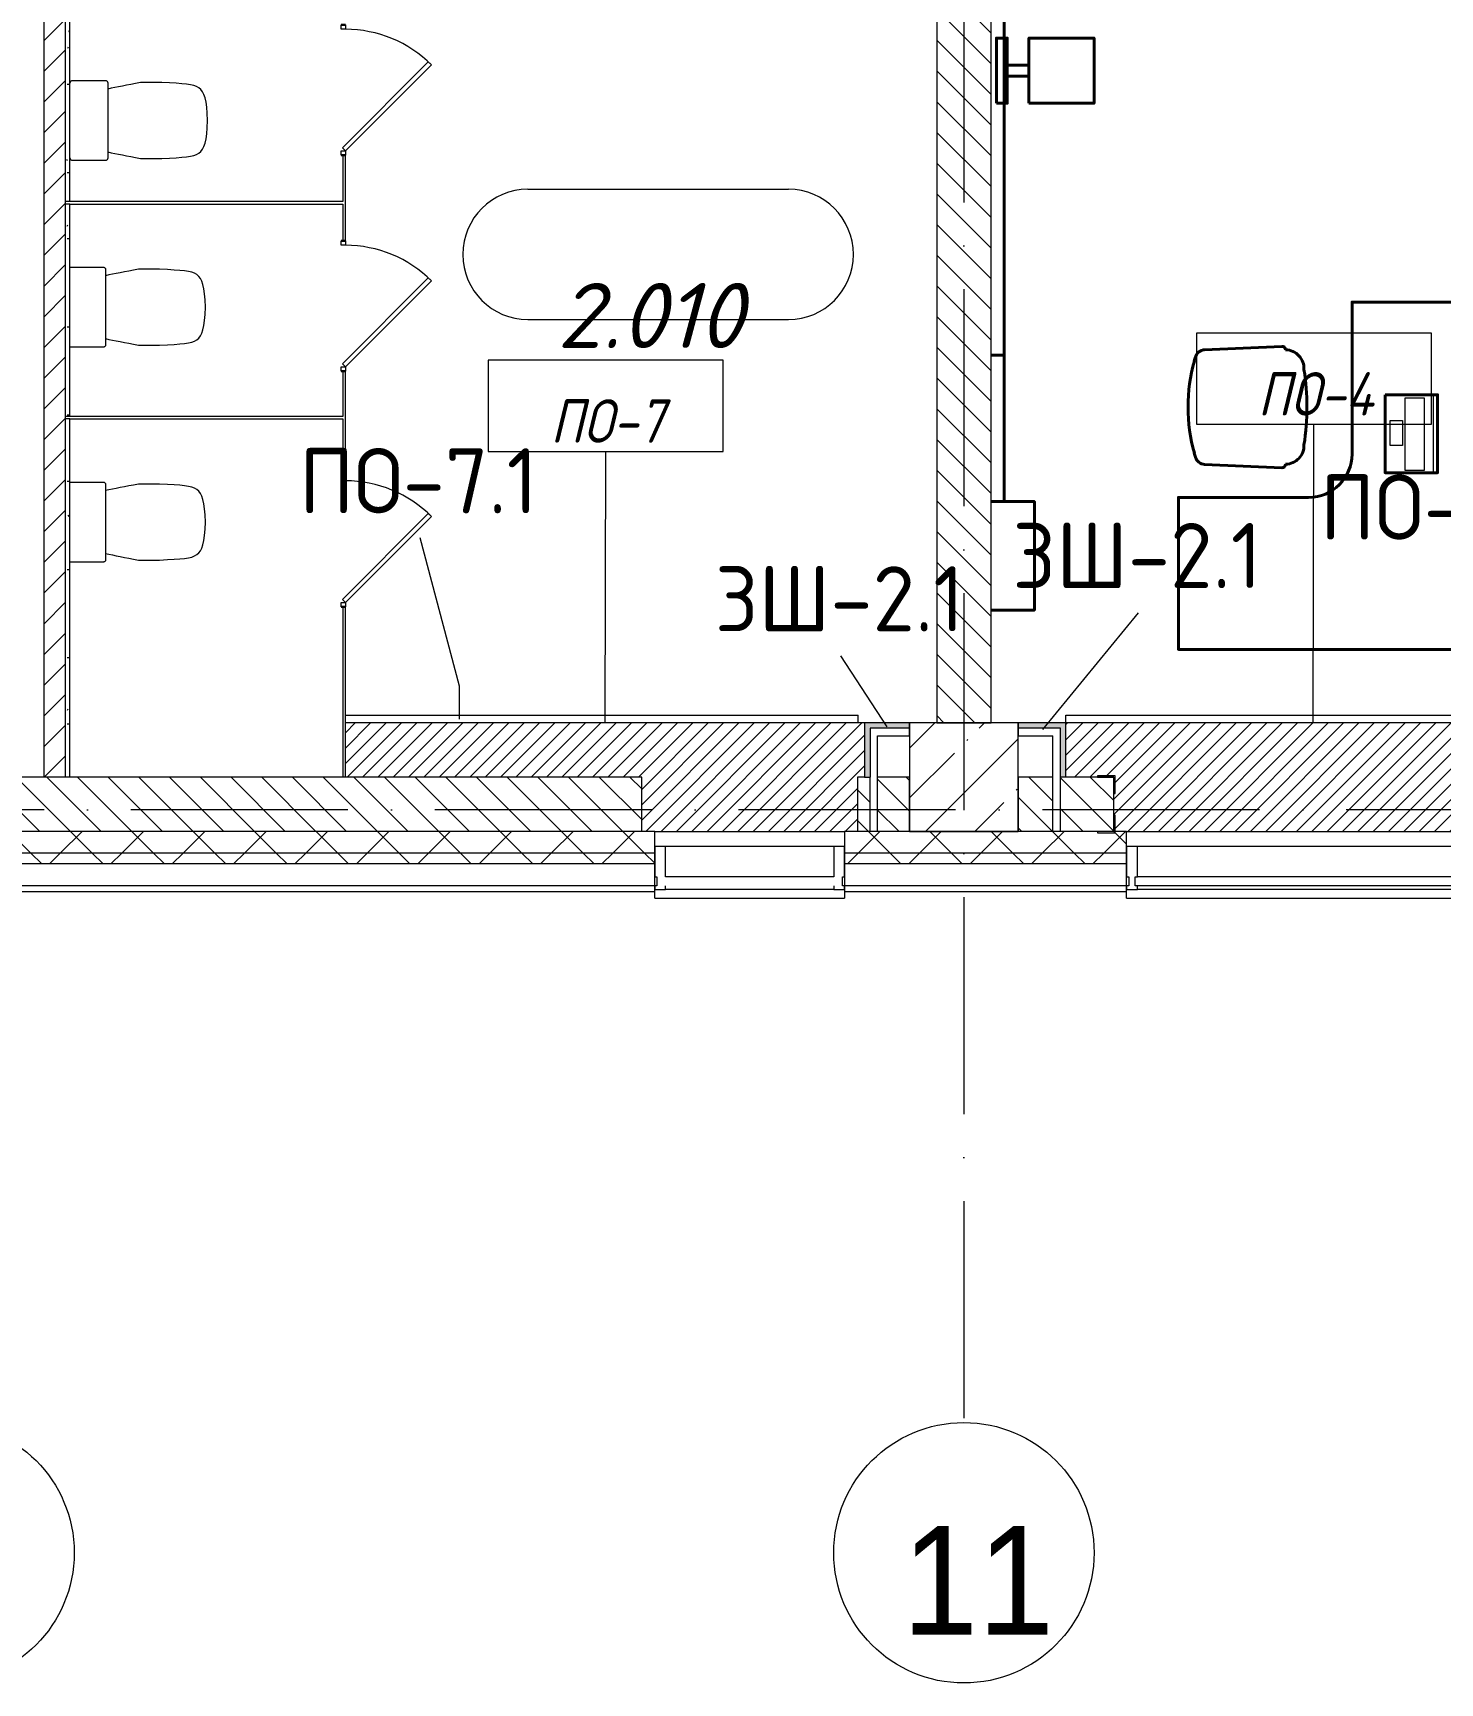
# Model space of a CAD drawing. Header units: millimetres. Extents: x -6467 to 105918, y -7090 to 92481.
# Drawn here: x 13660 to 20144, y 51258 to 58859 of the extents above; entities that cross this region are included whole.
import ezdxf

# ---------------------------------------------------------------- set-up
doc = ezdxf.new("R2010")
doc.units = ezdxf.units.MM
doc.linetypes.add('50_200_ШТРИХ_1Т_ш5_п1_п1_', pattern=[1400, 1000, -200, 0, -200])
for name, color, linetype, lineweight, true_color in [('A-AREA-IDEN-1', 7, 'Continuous', 9, 0xaaaaaa), ('A-DOOR-1', 7, 'Continuous', 5, 0xaaaaaa), ('A-DOOR-FRAM-1', 7, 'Continuous', 9, 0xaaaaaa), ('A-DOOR-OPNG-1', 7, 'Continuous', 30, 0xaaaaaa), ('A-FLOR-PATT-1', 7, 'Continuous', 5, 0xd61c12), ('A-FLOR-PATT-3', 7, 'Continuous', 5, 0xd9e403), ('A-GENM-1', 7, 'Continuous', 9, 0xaaaaaa), ('A-GENM-2', 7, 'Continuous', 20, 0xaaaaaa), ('A-WALL-1', 7, 'Continuous', 5, 0x77b143), ('A-WALL-2', 7, 'Continuous', 5, 0xaaaaaa), ('A-WALL-FNSH-2', 7, 'Continuous', 5, 0xaaaaaa), ('I-WALL-1', 7, 'Continuous', 5, 0x787878), ('P-SANR-FIXT-1', 7, 'Continuous', 9, 0xaaaaaa), ('мебель 2 этаж-1', 7, 'Continuous', 40, 0xaaaaaa), ('Оси-1', 7, 'Continuous', 20, 0xaaaaaa), ('Оси-2', 7, 'Continuous', 9, 0xaaaaaa), ('Оси-3', 7, '50_200_ШТРИХ_1Т_ш5_п1_п1_', 9, 0xaaaaaa), ('ТХ_функционал-2', 7, 'Continuous', 40, 0xaaaaaa), ('ТХ_функционал-4', 7, 'Continuous', 20, 0xaaaaaa)]:
    doc.layers.add(name, color=color, linetype=linetype, lineweight=lineweight, true_color=true_color)
for name, color, linetype, lineweight in [('A-FLOR', 7, 'Continuous', 9), ('A-FLOR-IDEN', 7, 'Continuous', 9), ('A-GLAZ', 7, 'Continuous', 5), ('A-GLAZ-CWMG', 7, 'Continuous', 9), ('A-GLAZ-CWMG-1', 7, 'Continuous', 20), ('A-WALL', 7, 'Continuous', 5), ('A-WALL-FNSH-1', 7, 'Continuous', 5), ('A-WALL-IDEN', 7, 'Continuous', 9), ('I-WALL', 7, 'Continuous', 5), ('S-COLS-1', 7, 'Continuous', 5)]:
    doc.layers.add(name, color=color, linetype=linetype, lineweight=lineweight)
doc.styles.add('Arial', font='arial.ttf', dxfattribs={"width": 0.9, "height": 500})
doc.styles.add('GOST Common', font='GOST_Common.ttf', dxfattribs={"height": 300})
doc.styles.add('GOST Common_I', font='GOST_Common Italic.ttf', dxfattribs={"width": 0.9, "height": 200})
doc.styles.add('ISOCPEUR_I', font='isocpeui.ttf', dxfattribs={"height": 300})
pattern_1 = [(135, (0, 0), (-70.71068, -70.71068), [])]
pattern_2 = [(45, (0, 0), (-141.42136, 141.42136), []), (135, (0, 0), (-141.42136, -141.42136), [])]

# ---------------------------------------------------------------- blocks, each defined once
blk = doc.blocks.new('DOR_ДУ_распашная__1Ст_Прямоугольная2 - Вн_Д-9_ДДГ 600х1850h_С_у-29177940-АИ_План этажа Радиаторы_2')
at = {"layer": 'A-DOOR-1'}
for p, q in [((-280, -6), (-265.9, 8.1)), ((-265.9, 8.1), (130.1, -387.8)), ((116, -402), (-280, -6)), ((130.1, -387.8), (116, -402))]:
    blk.add_line(p, q, dxfattribs=at)
blk.add_arc((-280, -6), 560, 315, 0, dxfattribs=at)
at = {"layer": 'A-DOOR-FRAM-1'}
for p, q in [((-300, 14), (-280, 14)), ((-280, 14), (-280, -6)), ((280, 14), (300, 14)), ((280, -6), (280, 14)), ((-280, -6), (-300, -6)), ((300, -6), (280, -6))]:
    blk.add_line(p, q, dxfattribs=at)
at = {"layer": 'A-DOOR-OPNG-1'}
for p, q in [((-300, -6), (-300, 14)), ((300, 14), (300, -6))]:
    blk.add_line(p, q, dxfattribs=at)
blk = doc.blocks.new('SND_Унитаз_Santek_HEO - Santek HEO_ 365х635х785_ выпуск-прямой_ PN4_5_ Х-резьба НР DN15_ К-гл_кон_ П DN100-V216-АИ_План этажа Радиаторы_2')
at = {"layer": 'P-SANR-FIXT-1'}
for p, q in [((-175, 423.4), (-175, 325.6)), ((175, 325.6), (175, 423.4)), ((-182.5, 165.8), (-182.5, 10)), ((172.5, 175.8), (-172.5, 175.8)), ((182.5, 10), (182.5, 165.8))]:
    blk.add_line(p, q, dxfattribs=at)
for centre, start, end in [((-172.5, 165.8), 90, 180), ((-172.5, 165.8), 150, 180), ((-172.5, 165.8), 105, 120), ((172.5, 165.8), 0, 90), ((172.5, 165.8), 45, 90), ((172.5, 165.8), 0, 30), ((-172.5, 10), 180, 270), ((-172.5, 10), 180, 210), ((-172.5, 10), 225, 270), ((172.5, 10), 270, 0), ((172.5, 10), 270, 315), ((172.5, 10), 330, 0)]:
    blk.add_arc(centre, 10, start, end, dxfattribs=at)
for points, knots in [([(0, 634.5), (-96, 631.3), (-168.1, 609.5), (-169.2, 526.5), (-175, 423.4)], [-0.5440111, -0.5440111, -0.5440111, -0.5440111, -0.2757876, 0, 0, 0, 0]), ([(175, 423.4), (169.2, 526.5), (168.1, 609.5), (96, 631.3), (0, 634.5)], [-0.5440111, -0.5440111, -0.5440111, -0.5440111, -0.2682234, 0, 0, 0, 0])]:
    blk.add_open_spline(points, degree=3, knots=knots, dxfattribs=at)
for points in [[(-175, 325.6), (-163, 263.9), (-153.6, 214.5), (-145, 174.9)], [(145, 174.9), (153.6, 214.5), (163, 263.9), (175, 325.6)]]:
    blk.add_open_spline(points, degree=3, dxfattribs=at)
blk = doc.blocks.new('SND_Унитаз_Santek_HEO - Santek HEO_ 365х635х785_ выпуск-прямой_ PN4_5_ Х-резьба НР DN15_ К-гл_кон_ П DN100-17949504-АИ_План этажа Радиаторы_2')
at = {"layer": 'P-SANR-FIXT-1'}
for p, q in [((-175, 423.4), (-175, 325.6)), ((175, 325.6), (175, 423.4)), ((-182.5, 165.8), (-182.5, 10)), ((172.5, 175.8), (-172.5, 175.8)), ((182.5, 10), (182.5, 165.8))]:
    blk.add_line(p, q, dxfattribs=at)
for centre, start, end in [((-172.5, 165.8), 90, 180), ((-172.5, 165.8), 150, 180), ((-172.5, 165.8), 105, 120), ((172.5, 165.8), 0, 90), ((172.5, 165.8), 45, 90), ((172.5, 165.8), 0, 30)]:
    blk.add_arc(centre, 10, start, end, dxfattribs=at)
for points, knots in [([(0, 634.5), (-96, 631.3), (-168.1, 609.5), (-169.2, 526.5), (-175, 423.4)], [-0.5440111, -0.5440111, -0.5440111, -0.5440111, -0.2757876, 0, 0, 0, 0]), ([(175, 423.4), (169.2, 526.5), (168.1, 609.5), (96, 631.3), (0, 634.5)], [-0.5440111, -0.5440111, -0.5440111, -0.5440111, -0.2682234, 0, 0, 0, 0])]:
    blk.add_open_spline(points, degree=3, knots=knots, dxfattribs=at)
for points in [[(-175, 325.6), (-163, 263.9), (-153.6, 214.5), (-145, 174.9)], [(145, 174.9), (153.6, 214.5), (163, 263.9), (175, 325.6)]]:
    blk.add_open_spline(points, degree=3, dxfattribs=at)
blk = doc.blocks.new('Прямоугольный импост - Импост структурный с накладкой - 180мм-22437099-АИ_План этажа Радиаторы_2')
at = {"layer": 'A-GLAZ-CWMG-1'}
for p, q in [((0, 17), (-50, 17)), ((-50, 17), (-50, 0)), ((-50, 0), (-40, 0)), ((-40, 0), (-40, -40)), ((-10, -40), (-10, 0)), ((-10, 0), (0, 0)), ((0, 0), (0, 17)), ((-40, -40), (-50, -40)), ((-50, -40), (-50, -180)), ((0, -40), (-10, -40)), ((0, -180), (0, -40)), ((-50, -180), (0, -180))]:
    blk.add_line(p, q, dxfattribs=at)
blk = doc.blocks.new('Прямоугольный импост - Импост структурный с накладкой - 180мм-22437089-АИ_План этажа Радиаторы_2')
at = {"layer": 'A-GLAZ-CWMG'}
for p, q in [((47650, 55111), (46050, 55111)), ((47650, 54931), (46050, 54931)), ((47650, 54914), (46050, 54914))]:
    blk.add_line(p, q, dxfattribs=at)
blk = doc.blocks.new('Прямоугольный импост - Импост структурный с накладкой - 180мм-22437121-АИ_План этажа Радиаторы_2')
at = {"layer": 'A-GLAZ-CWMG-1'}
for p, q in [((-50, 0), (-50, 17)), ((-50, 17), (0, 17)), ((0, 0), (-10, 0)), ((-10, 0), (-10, -40)), ((0, 17), (0, 0)), ((-50, -180), (-50, -40)), ((-10, -40), (0, -40)), ((0, -40), (0, -180)), ((0, -180), (-50, -180))]:
    blk.add_line(p, q, dxfattribs=at)
blk = doc.blocks.new('Прямоугольный импост - Импост структурный с накладкой - 180мм-V232-АИ_План этажа Радиаторы_2')
at = {"layer": 'A-GLAZ-CWMG'}
for p, q in [((6637, 55111), (5862, 55111)), ((6637, 54914), (5862, 54914))]:
    blk.add_line(p, q, dxfattribs=at)
blk = doc.blocks.new('Прямоугольный импост - Импост структурный с накладкой - 180мм-22437100-АИ_План этажа Радиаторы_2')
at = {"layer": 'A-GLAZ-CWMG-1'}
for p, q in [((-25, 0), (-25, 17)), ((-25, 17), (25, 17)), ((25, 0), (15, 0)), ((15, 0), (15, -40)), ((25, 17), (25, 0)), ((-25, -180), (-25, -40)), ((15, -40), (25, -40)), ((25, -40), (25, -180)), ((25, -180), (-25, -180))]:
    blk.add_line(p, q, dxfattribs=at)
blk = doc.blocks.new('Прямоугольный импост - Импост структурный с накладкой - 180мм-22437155-АИ_План этажа Радиаторы_2')
at = {"layer": 'A-GLAZ-CWMG-1'}
for p, q in [((0, 17), (-50, 17)), ((-50, 17), (-50, 0)), ((-10, -40), (-10, 0)), ((-10, 0), (0, 0)), ((0, 0), (0, 17)), ((-50, -40), (-50, -180)), ((0, -40), (-10, -40)), ((0, -180), (0, -40)), ((-50, -180), (0, -180))]:
    blk.add_line(p, q, dxfattribs=at)
blk = doc.blocks.new('Фахверк _газобетон торцы_308 - Фахверк _газобетон торцы_-25574363-АИ_План этажа Радиаторы_2')
at = {"layer": 'A-GENM-2'}
for p, q in [((89406, 156989.3), (89325, 156989.3)), ((89325, 156989.3), (89325, 156983.3)), ((89325, 156983.3), (89400, 156983.3)), ((89400, 156983.3), (89400, 156908.3)), ((89406, 156908.3), (89406, 156989.3)), ((89400, 156908.3), (89406, 156908.3)), ((89406, 156808.3), (89400, 156808.3)), ((89400, 156808.3), (89400, 156733.3)), ((89406, 156727.3), (89406, 156808.3)), ((89400, 156733.3), (89325, 156733.3)), ((89325, 156733.3), (89325, 156727.3)), ((89325, 156727.3), (89406, 156727.3))]:
    blk.add_line(p, q, dxfattribs=at)
blk = doc.blocks.new('Отлив_СКБ - Отлив витража-V397-АИ_План этажа Радиаторы_2')
at = {"layer": 'A-GLAZ'}
for p, q in [((0, 69), (0, 100)), ((1700, 100), (0, 100)), ((1700, 100), (1700, 69)), ((50, 2), (1650, 2)), ((1650, 0), (50, 0))]:
    blk.add_line(p, q, dxfattribs=at)
blk = doc.blocks.new('Отлив_СКБ - Отлив витража-V408-АИ_План этажа Радиаторы_2')
at = {"layer": 'A-GLAZ'}
for p, q in [((0, 69), (0, 100)), ((875, 100), (0, 100)), ((875, 100), (875, 69)), ((825, 0), (50, 0))]:
    blk.add_line(p, q, dxfattribs=at)
blk = doc.blocks.new('мебель 2 этаж-28800768-АИ_План этажа Радиаторы_2')
at = {"layer": 'ТХ_функционал-2'}
for p, q in [((21281, 59082.1), (21275.4, 59063.3)), ((21678.1, 59130.6), (21322.9, 59114.9)), ((21275.4, 58638.7), (21281, 58620)), ((21322.9, 58587.1), (21678.1, 58571.4))]:
    blk.add_line(p, q, dxfattribs=at)
at = {"layer": 'ТХ_функционал-2', "flags": 128}
for points in [[(20338.5, 58415.8), (20398.5, 58415.8), (20398.5, 59090.8), (20398.5, 61790.8), (20398.5, 62465.8), (20338.5, 62465.8)], [(22002.2, 58634.8), (22002.2, 59334.8), (22702.2, 59334.8), (22702.2, 57734.8), (21802.2, 57734.8), (21202.2, 57734.8), (21202.2, 58434.8), (21802.2, 58434.8)], [(20338.5, 58415.8), (20538.5, 58415.8), (20538.5, 57915.8), (20338.5, 57915.8)]]:
    blk.add_lwpolyline(points, dxfattribs=at)
for points in [[(20363.5, 60250.8), (20363.5, 60550.8), (20413.5, 60550.8), (20413.5, 60250.8)], [(20513.5, 60250.8), (20513.5, 60550.8), (20813.5, 60550.8), (20813.5, 60250.8)], [(20413.5, 60375.8), (20413.5, 60425.8), (20513.5, 60425.8), (20513.5, 60375.8)], [(20338.5, 59090.8), (20398.5, 59090.8)], [(22154.7, 58907.6), (22154.7, 58548.6), (22396.7, 58548.6), (22396.7, 58907.6)]]:
    blk.add_lwpolyline(points, close=True, dxfattribs=at)
at = {"layer": 'ТХ_функционал-2'}
for centre, radius, start, end in [((22039.7, 58851), 793.2, 164.47479, 195.52521), ((21324.9, 59069.1), 45.8, 92.54039, 163.58008), ((21678.7, 59113.1), 17.6, 4.74343, 91.82916), ((21694.4, 59028.4), 86.4, 357.53779, 88.73598), ((20689, 58851.1), 1105.5, 350.96857, 9.03143), ((21324.9, 58632.9), 45.8, 196.41992, 267.45961), ((21694.4, 58673.9), 86.4, 271.26402, 2.46221), ((21802.2, 58634.8), 200, 270, 0), ((21678.7, 58588.9), 17.6, 268.17084, 355.25657)]:
    blk.add_arc(centre, radius, start, end, dxfattribs=at)
at = {"layer": 'ТХ_функционал-4'}
for p, q in [((21336.6, 59115.5), (21678.1, 59130.6)), ((22376.5, 58907.6), (22376.5, 58548.6)), ((21336.6, 58586.5), (21678.1, 58571.4))]:
    blk.add_line(p, q, dxfattribs=at)
at = {"layer": 'ТХ_функционал-4', "flags": 128}
for points in [[(22335.1, 58894), (22335.1, 58559), (22247.1, 58559), (22247.1, 58894)], [(22234.9, 58788.9), (22234.9, 58674.4), (22178.2, 58674.4), (22178.2, 58788.9)]]:
    blk.add_lwpolyline(points, close=True, dxfattribs=at)
blk = doc.blocks.new('Ось сетки - Круг_Ø6_00__ISO-2_5_0_9K_-17386508-АИ_План этажа Радиаторы_2')
at = {"layer": 'Оси-1'}
blk.add_circle((0, 0), 3, dxfattribs=at)
blk = doc.blocks.new('AAR_СКБ_Марка_помещения_1_5 ммп - Номер-27962133-АИ_План этажа Радиаторы_2')
at = {"layer": 'A-AREA-IDEN-1'}
for p, q in [((-2.987, 3), (3.013, 3)), ((-2.987, 0), (3.013, 0))]:
    blk.add_line(p, q, dxfattribs=at)
for centre, start, end in [((-2.987, 1.5), 90, 270), ((3.013, 1.5), 270, 90)]:
    blk.add_arc(centre, 1.5, start, end, dxfattribs=at)
blk = doc.blocks.new('AAR_СКБ_Марка_Перекрытия_1 мм - Марка пола-27961726-АИ_План этажа Радиаторы_2')
at = {"layer": 'A-FLOR-IDEN'}
for p, q in [((2.723, 2.101), (-2.69, 2.101)), ((-2.69, 2.101), (-2.69, 0)), ((2.723, 0), (2.723, 2.101)), ((-2.69, 0), (2.723, 0))]:
    blk.add_line(p, q, dxfattribs=at)

msp = doc.modelspace()

# ---------------------------------------------------------------- hatches: boundary and pattern name
at = {"layer": 'A-FLOR-PATT-1'}
h = msp.add_hatch(dxfattribs=at)
h.set_pattern_fill('FP_332', color=256, style=0, pattern_type=2)
h.set_pattern_definition([(45, (19450, 55431.04), (-35.3553, 35.3553), [])])
h.paths.add_polyline_path([(20455.4, 55181), (20455.4, 55256), (20460.4, 55256), (20460.4, 55356), (20455.4, 55356), (20455.4, 55437), (20536.4, 55437), (20536.4, 55431), (20700, 55431), (20700, 55681), (18420, 55681), (18420, 55431), (18566.4, 55431), (18566.4, 55437), (18647.4, 55437), (18647.4, 55356), (18641.4, 55356), (18641.4, 55256), (18647.4, 55256), (18647.4, 55181), (20400, 55181)])
at = {"layer": 'A-FLOR-PATT-3'}
h = msp.add_hatch(dxfattribs=at)
h.set_pattern_fill('FP_349', color=256, style=0, pattern_type=2)
h.set_pattern_definition([(225, (16962.5, 55306.04), (35.3553, -35.3553), [])])
h.paths.add_polyline_path([(16947, 55181), (17459.5, 55181), (17459.5, 55431), (17492.5, 55431), (17492.5, 55681), (15100, 55681), (15100, 55431), (16465.5, 55431), (16465.5, 55181), (16525, 55181)])
at = {"layer": 'A-WALL'}
h = msp.add_hatch(dxfattribs=at)
h.set_pattern_fill('FP_125', color=256, style=0, pattern_type=2)
h.set_pattern_definition(pattern_2)
h.paths.add_polyline_path([(74400, 55081), (74400, 55181), (68087, 55181), (68087, 55081), (74350, 55081)])
h.paths.add_polyline_path([(65946.4, 55081), (66450, 55081), (66450, 55181), (64968.4, 55181), (64968.4, 55081), (65115.9, 55081)])
h.paths.add_polyline_path([(63968.4, 55081), (63968.4, 55181), (62760.4, 55181), (62760.4, 55081), (63870.1, 55081)])
h.paths.add_polyline_path([(66950, 55081), (67212, 55081), (67212, 55181), (66950, 55181), (66950, 55169.4)])
h.paths.add_polyline_path([(59760.4, 55081), (60940.4, 55081), (60940.4, 55181), (59760.4, 55181)])
h.paths.add_polyline_path([(57940.4, 55081), (57940.4, 55181), (56760.4, 55181), (56760.4, 55081), (57641.4, 55081)])
h.paths.add_polyline_path([(54734.6, 55081), (54940.4, 55081), (54940.4, 55181), (53760.4, 55181), (53760.4, 55081), (54319.4, 55081)])
h.paths.add_polyline_path([(51827.9, 55081), (51940.4, 55081), (51940.4, 55181), (50760.4, 55181), (50760.4, 55081), (50997.4, 55081)])
h.paths.add_polyline_path([(47760.4, 55081), (48940.4, 55081), (48940.4, 55181), (47760.4, 55181)])
h.paths.add_polyline_path([(45599.2, 55081), (45940.4, 55081), (45940.4, 55181), (44460.4, 55181), (44460.4, 55081), (45183.9, 55081)])
h.paths.add_polyline_path([(41861.9, 55081), (42640.4, 55081), (42640.4, 55181), (41460.4, 55181), (41460.4, 55081)])
h.paths.add_polyline_path([(39640.4, 55081), (39640.4, 55181), (38460.4, 55181), (38460.4, 55081), (39370.4, 55081)])
h.paths.add_polyline_path([(36640.4, 55081), (36640.4, 55181), (35460.4, 55181), (35460.4, 55081), (36463.7, 55081)])
h.paths.add_polyline_path([(32726.4, 55081), (33640.4, 55081), (33640.4, 55181), (32460.4, 55181), (32460.4, 55081)])
h.paths.add_polyline_path([(30640.4, 55081), (30640.4, 55181), (29460.4, 55181), (29460.4, 55081), (30234.9, 55081)])
h.paths.add_polyline_path([(26400, 55081), (27640.4, 55081), (27640.4, 55181), (26400, 55181)])
h.paths.add_polyline_path([(23590.9, 55081), (24700, 55081), (24700, 55181), (23400, 55181), (23400, 55081)])
h.paths.add_polyline_path([(21514.7, 55081), (21700, 55081), (21700, 55181), (20400, 55181), (20400, 55081), (21099.4, 55081)])
h.paths.add_polyline_path([(17400, 55081), (18700, 55081), (18700, 55181), (17400, 55181)])
h.paths.add_polyline_path([(16116.5, 55081), (16525, 55081), (16525, 55181), (6687, 55181), (6687, 55081), (14455.5, 55081)])
h.paths.add_polyline_path([(5812, 55081), (5812, 55181), (-2450, 55181), (-2450, 55081), (2828.5, 55081)])
h = msp.add_hatch(dxfattribs=at)
h.set_pattern_fill('FP_125', color=256, style=0, pattern_type=2)
h.set_pattern_definition(pattern_2)
h.paths.add_polyline_path([(74350, 55031), (74350, 55081), (68087, 55081), (68087, 55031), (74251.4, 55031)])
h.paths.add_polyline_path([(67212, 55031), (67212, 55081), (66950, 55081), (66950, 55031)])
h.paths.add_polyline_path([(66450, 55031), (66450, 55081), (64968.4, 55081), (64968.4, 55031), (65946.4, 55031)])
h.paths.add_polyline_path([(63870.1, 55031), (63968.4, 55031), (63968.4, 55081), (62760.4, 55081), (62760.4, 55031), (63454.9, 55031)])
h.paths.add_polyline_path([(60940.4, 55031), (60940.4, 55081), (59760.4, 55081), (59760.4, 55031), (60132.9, 55031)])
h.paths.add_polyline_path([(57641.4, 55031), (57940.4, 55031), (57940.4, 55081), (56760.4, 55081), (56760.4, 55031), (56810.9, 55031)])
h.paths.add_polyline_path([(54734.6, 55031), (54940.4, 55031), (54940.4, 55081), (53760.4, 55081), (53760.4, 55031), (54319.4, 55031)])
h.paths.add_polyline_path([(51940.4, 55031), (51940.4, 55081), (50760.4, 55081), (50760.4, 55031), (51827.9, 55031)])
h.paths.add_polyline_path([(47760.4, 55031), (48940.4, 55031), (48940.4, 55081), (47760.4, 55081)])
h.paths.add_polyline_path([(45599.2, 55031), (45940.4, 55031), (45940.4, 55081), (44460.4, 55081), (44460.4, 55031), (45183.9, 55031)])
h.paths.add_polyline_path([(42640.4, 55031), (42640.4, 55081), (41460.4, 55081), (41460.4, 55031), (41861.9, 55031)])
h.paths.add_polyline_path([(39370.4, 55031), (39640.4, 55031), (39640.4, 55081), (38460.4, 55081), (38460.4, 55031), (38539.9, 55031)])
h.paths.add_polyline_path([(36463.7, 55031), (36640.4, 55031), (36640.4, 55081), (35460.4, 55081), (35460.4, 55031), (36048.4, 55031)])
h.paths.add_polyline_path([(33640.4, 55031), (33640.4, 55081), (32460.4, 55081), (32460.4, 55031), (33556.9, 55031)])
h.paths.add_polyline_path([(29460.4, 55031), (30640.4, 55031), (30640.4, 55081), (29460.4, 55081)])
h.paths.add_polyline_path([(26400, 55031), (27640.4, 55031), (27640.4, 55081), (26400, 55081)])
h.paths.add_polyline_path([(23400, 55031), (24700, 55031), (24700, 55081), (23400, 55081)])
h.paths.add_polyline_path([(21099.4, 55031), (21700, 55031), (21700, 55081), (20400, 55081), (20400, 55031)])
h.paths.add_polyline_path([(16525, 55031), (16525, 55081), (6687, 55081), (6687, 55031), (16116.5, 55031)])
h.paths.add_polyline_path([(18607.9, 55031), (18700, 55031), (18700, 55081), (17400, 55081), (17400, 55031), (17777.5, 55031)])
h.paths.add_polyline_path([(5812, 55031), (5812, 55081), (-2550, 55081), (-2550, 55031), (2828.5, 55031)])
at = {"layer": 'A-WALL-1'}
for points in [[(17517.5, 55431), (17517.5, 55681), (17492.5, 55681), (17492.5, 55431)], [(17700, 55656), (17700, 55681), (17517.5, 55681), (17517.5, 55656), (17552.5, 55656)], [(18395, 55656), (18420, 55656), (18420, 55681), (18200, 55681), (18200, 55656)], [(18395, 55431), (18420, 55431), (18420, 55656), (18395, 55656), (18395, 55621)]]:
    msp.add_hatch(color=256, dxfattribs=at).paths.add_polyline_path(points)
at = {"layer": 'I-WALL'}
h = msp.add_hatch(dxfattribs=at)
h.set_pattern_fill('FP_4', color=256, style=0, pattern_type=2)
h.set_pattern_definition([(45, (0, 0), (-70.71068, 70.71068), [])])
h.paths.add_polyline_path([(13810, 55431), (13810, 62931), (13710, 62931), (13710, 55431)])
h = msp.add_hatch(dxfattribs=at)
h.set_pattern_fill('FP_2', color=256, style=0, pattern_type=2)
h.set_pattern_definition(pattern_1)
h.paths.add_polyline_path([(18075, 55681), (18075, 62681), (17825, 62681), (17825, 55681)])
h = msp.add_hatch(dxfattribs=at)
h.set_pattern_fill('FP_2', color=256, style=0, pattern_type=2)
h.set_pattern_definition(pattern_1)
h.paths.add_polyline_path([(16465.5, 55181), (16465.5, 55431), (13550, 55431), (13550, 55181), (16116.5, 55181)])
h.paths.add_polyline_path([(17700, 55181), (17700, 55431), (17552.5, 55431), (17552.5, 55181)])
h.paths.add_polyline_path([(17459.5, 55181), (17517.5, 55181), (17517.5, 55431), (17459.5, 55431), (17459.5, 55298.5)])
h = msp.add_hatch(dxfattribs=at)
h.set_pattern_fill('FP_2', color=256, style=0, pattern_type=2)
h.set_pattern_definition(pattern_1)
h.paths.add_polyline_path([(20700, 55181), (20700, 55431), (20460.4, 55431), (20460.4, 55181)])
h.paths.add_polyline_path([(18360, 55181), (18360, 55431), (18200, 55431), (18200, 55181)])
h.paths.add_polyline_path([(18395, 55181), (18640.4, 55181), (18640.4, 55431), (18395, 55431), (18395, 55298.5)])
at = {"layer": 'I-WALL-1'}
h = msp.add_hatch(dxfattribs=at)
h.set_pattern_fill('FP_3', color=256, style=0, pattern_type=2)
h.set_pattern_definition([(0, (0, 0), (406.4, 101.6), [6.706, -298.094, 6.706, -298.094, -1625.6]), (0, (0, 0), (406.4, 101.6), [-609.6, 6.706, -602.894, 6.706, -298.094, -711.2]), (0, (0, 0), (406.4, 101.6), [-1524, 6.706, -196.494, 6.706, -501.294]), (120, (152.4, 50.8), (-291.18818, 301.15272), [6.706, -298.094, 6.706, -298.094, -1625.6]), (120, (152.4, 50.8), (-291.18818, 301.15272), [-609.6, 6.706, -602.894, 6.706, -298.094, -711.2]), (120, (152.4, 50.8), (-291.18818, 301.15272), [-1524, 6.706, -196.494, 6.706, -501.294]), (240, (203.2, 254), (-115.21182, -402.75272), [6.706, -298.094, 6.706, -298.094, -1625.6]), (240, (203.2, 254), (-115.21182, -402.75272), [-609.6, 6.706, -602.894, 6.706, -298.094, -711.2]), (240, (203.2, 254), (-115.21182, -402.75272), [-1524, 6.706, -196.494, 6.706, -501.294])])
h.paths.add_polyline_path([(13830, 55431), (13830, 57081), (13810, 57081), (13810, 55431)])
h.paths.add_polyline_path([(13810, 57093), (13830, 57093), (13830, 58071), (13810, 58071), (13810, 57410.3)])
h.paths.add_polyline_path([(13830, 58083), (13830, 59061), (13810, 59061), (13810, 58083)])
h.paths.add_polyline_path([(13810, 59161), (13830, 59161), (13830, 59511), (13810, 59511)])
h.paths.add_polyline_path([(13810, 59611), (13830, 59611), (13830, 62931), (13810, 62931), (13810, 60226)])
at = {"layer": 'S-COLS-1'}
h = msp.add_hatch(dxfattribs=at)
h.set_pattern_fill('FP_1', color=256, style=0, pattern_type=2)
h.set_pattern_definition([(45, (0, 0), (-228.0985, 228.0985), []), (45, (228.1, 0), (-228.0985, 228.0985), [403.225, -80.645, 6.706, -73.939])])
h.paths.add_polyline_path([(17700, 55181), (18200, 55181), (18200, 55681), (17700, 55681), (17700, 55298.5)])

# ---------------------------------------------------------------- linework, layer by layer
at = {"layer": 'A-FLOR'}
for p, q in [((17492.5, 55681), (15100, 55681)), ((20700, 55681), (18420, 55681)), ((16525, 55181), (17400, 55181)), ((18700, 55181), (20400, 55181))]:
    msp.add_line(p, q, dxfattribs=at)
at = {"layer": 'A-FLOR-IDEN'}
for p, q in [((19560, 55681), (19563.4, 57056.8)), ((16296.2, 55681), (16299.6, 56931.8))]:
    msp.add_line(p, q, dxfattribs=at)
at = {"layer": 'A-WALL'}
for p, q in [((17825, 62681), (17825, 55681)), ((18075, 55681), (18075, 62681)), ((13810, 55431), (13810, 59061)), ((15100, 55716), (17462.5, 55716)), ((17462.5, 55681), (17462.5, 55716)), ((17517.5, 55656), (17517.5, 55431)), ((17700, 55656), (17517.5, 55656)), ((17700, 55621), (17700, 55656)), ((17825, 55681), (18075, 55681)), ((18200, 55656), (18200, 55621)), ((18395, 55656), (18200, 55656)), ((18395, 55181), (18395, 55656)), ((18420, 55716), (20640, 55716)), ((18420, 55681), (18420, 55716)), ((17552.5, 55431), (17552.5, 55621)), ((17552.5, 55621), (17700, 55621)), ((18200, 55621), (18360, 55621)), ((18360, 55181), (18360, 55621)), ((16465.5, 55431), (13550, 55431)), ((16465.5, 55181), (16465.5, 55431)), ((17492.5, 55431), (17459.5, 55431)), ((17459.5, 55431), (17459.5, 55181)), ((17492.5, 55431), (17517.5, 55431)), ((17517.5, 55181), (17517.5, 55431)), ((17700, 55431), (17552.5, 55431)), ((17552.5, 55181), (17552.5, 55431)), ((17700, 55181), (17700, 55431)), ((18360, 55431), (18200, 55431)), ((18200, 55431), (18200, 55181)), ((18640.4, 55431), (18395, 55431)), ((18640.4, 55181), (18640.4, 55431)), ((16525, 55081), (6687, 55081)), ((18700, 55081), (17400, 55081)), ((16525, 55031), (6687, 55031)), ((18700, 55031), (17400, 55031)), ((16525, 54931), (6687, 54931)), ((18700, 54931), (17400, 54931))]:
    msp.add_line(p, q, dxfattribs=at)
at = {"layer": 'A-WALL-2'}
for p, q in [((13830, 58083), (13810, 58083)), ((13830, 58071), (13810, 58071)), ((13830, 57093), (13810, 57093)), ((13830, 57081), (13810, 57081))]:
    msp.add_line(p, q, dxfattribs=at)
at = {"layer": 'A-WALL-FNSH-1'}
for p, q in [((13710, 62931), (13710, 55431)), ((13830, 58083), (13830, 59041)), ((13830, 57093), (13830, 58071)), ((13830, 55431), (13830, 57081)), ((17492.5, 55681), (17492.5, 55431)), ((17700, 55681), (17492.5, 55681)), ((17700, 55656), (17700, 55681)), ((18420, 55681), (18200, 55681)), ((18200, 55681), (18200, 55656)), ((18420, 55431), (18420, 55681)), ((16525, 55181), (6687, 55181)), ((16525, 54904), (16525, 55181)), ((18700, 55181), (17400, 55181)), ((17400, 55181), (17400, 54904)), ((18700, 54904), (18700, 55181)), ((6687, 54904), (16525, 54904)), ((17400, 54904), (18700, 54904))]:
    msp.add_line(p, q, dxfattribs=at)
at = {"layer": 'A-WALL-FNSH-2'}
for p, q in [((15088, 58296), (15088, 58083)), ((15100, 57901), (15100, 58296)), ((15088, 58083), (13830, 58083)), ((13830, 58071), (15088, 58071)), ((15088, 58071), (15088, 57901)), ((15088, 57301), (15088, 57093)), ((15100, 56816), (15100, 57301)), ((15088, 57093), (13830, 57093)), ((13830, 57081), (15088, 57081)), ((15088, 57081), (15088, 56816)), ((15088, 56216), (15088, 55431)), ((15100, 55431), (15100, 56216))]:
    msp.add_line(p, q, dxfattribs=at)
at = {"layer": 'A-WALL-IDEN'}
for p, q in [((15625.5, 55849.4), (15443.6, 56532.9)), ((18314.1, 55650.4), (18754.4, 56188.5)), ((17597, 55662.9), (17383.2, 55989.1)), ((15625.5, 55698.5), (15625.5, 55849.4))]:
    msp.add_line(p, q, dxfattribs=at)
at = {"layer": 'S-COLS-1'}
for p, q in [((18200, 55681), (17700, 55681)), ((17700, 55681), (17700, 55181)), ((18200, 55181), (18200, 55681)), ((17700, 55181), (18200, 55181))]:
    msp.add_line(p, q, dxfattribs=at)
at = {"layer": 'Оси-3'}
for p, q in [((17950, 91281), (17950, 52458)), ((104718, 55281), (-5267.3, 55281))]:
    msp.add_line(p, q, dxfattribs=at)

# ---------------------------------------------------------------- block references
at = {"layer": 'A-AREA-IDEN-1', "xscale": 199.9999999999999, "yscale": 199.9999999999999, "zscale": 199.9999999999999}
msp.add_blockref('AAR_СКБ_Марка_помещения_1_5 ммп - Номер-27962133-АИ_План этажа Радиаторы_2', (16538.4, 57539.2), dxfattribs=at)
at = {"layer": 'A-DOOR-1', "rotation": 90.00000000000007}
for p in [(15094, 58596), (15094, 57601), (15094, 56516)]:
    msp.add_blockref('DOR_ДУ_распашная__1Ст_Прямоугольная2 - Вн_Д-9_ДДГ 600х1850h_С_у-29177940-АИ_План этажа Радиаторы_2', p, dxfattribs=at)
at = {"layer": 'A-FLOR-IDEN', "xscale": 199.9999999999999, "yscale": 199.9999999999999, "zscale": 199.9999999999999}
for p in [(19560, 57056.8), (16296.2, 56931.8)]:
    msp.add_blockref('AAR_СКБ_Марка_Перекрытия_1 мм - Марка пола-27961726-АИ_План этажа Радиаторы_2', p, dxfattribs=at)
at = {"layer": 'A-GENM-1'}
msp.add_blockref('Фахверк _газобетон торцы_308 - Фахверк _газобетон торцы_-25574363-АИ_План этажа Радиаторы_2', (-70758.6, -101552.3), dxfattribs=at)
at = {"layer": 'A-GLAZ', "rotation": 180}
for name, p in [('Отлив_СКБ - Отлив витража-V408-АИ_План этажа Радиаторы_2', (17400, 54973)), ('Отлив_СКБ - Отлив витража-V397-АИ_План этажа Радиаторы_2', (20400, 54973))]:
    msp.add_blockref(name, p, dxfattribs=at)
at = {"layer": 'A-GLAZ-CWMG', "rotation": 180}
for name, p in [('Прямоугольный импост - Импост структурный с накладкой - 180мм-22437155-АИ_План этажа Радиаторы_2', (16525, 54931)), ('Прямоугольный импост - Импост структурный с накладкой - 180мм-22437099-АИ_План этажа Радиаторы_2', (18700, 54931))]:
    msp.add_blockref(name, p, dxfattribs=at)
at = {"layer": 'A-GLAZ-CWMG'}
for name, p in [('Прямоугольный импост - Импост структурный с накладкой - 180мм-V232-АИ_План этажа Радиаторы_2', (10713, 0)), ('Прямоугольный импост - Импост структурный с накладкой - 180мм-22437089-АИ_План этажа Радиаторы_2', (-27300, 0))]:
    msp.add_blockref(name, p, dxfattribs=at)
at = {"layer": 'A-GLAZ-CWMG', "extrusion": (0, 0, -1), "rotation": 180}
for name, p in [('Прямоугольный импост - Импост структурный с накладкой - 180мм-22437121-АИ_План этажа Радиаторы_2', (-17400, 54931)), ('Прямоугольный импост - Импост структурный с накладкой - 180мм-22437100-АИ_План этажа Радиаторы_2', (-17375, 54931))]:
    msp.add_blockref(name, p, dxfattribs=at)
at = {"layer": 'P-SANR-FIXT-1', "rotation": 270.0000000000002}
for name, p in [('SND_Унитаз_Santek_HEO - Santek HEO_ 365х635х785_ выпуск-прямой_ PN4_5_ Х-резьба НР DN15_ К-гл_кон_ П DN100-V216-АИ_План этажа Радиаторы_2', (13830, 58456)), ('SND_Унитаз_Santek_HEO - Santek HEO_ 365х635х785_ выпуск-прямой_ PN4_5_ Х-резьба НР DN15_ К-гл_кон_ П DN100-17949504-АИ_План этажа Радиаторы_2', (13820, 57596)), ('SND_Унитаз_Santek_HEO - Santek HEO_ 365х635х785_ выпуск-прямой_ PN4_5_ Х-резьба НР DN15_ К-гл_кон_ П DN100-17949504-АИ_План этажа Радиаторы_2', (13820, 56606))]:
    msp.add_blockref(name, p, dxfattribs=at)
at = {"layer": 'мебель 2 этаж-1'}
msp.add_blockref('мебель 2 этаж-28800768-АИ_План этажа Радиаторы_2', (-2263.5, -1715.2), dxfattribs=at)
at = {"layer": 'Оси-1', "xscale": 199.9999999999999, "yscale": 199.9999999999999, "zscale": 199.9999999999999, "rotation": 180}
for p in [(13250, 51858), (17950, 51858)]:
    msp.add_blockref('Ось сетки - Круг_Ø6_00__ISO-2_5_0_9K_-17386508-АИ_План этажа Радиаторы_2', p, dxfattribs=at)

# ---------------------------------------------------------------- texts
at = {"layer": 'A-AREA-IDEN-1', "insert": (16502.6, 57407.7), "char_height": 300, "width": 900, "attachment_point": 8, "line_spacing_factor": 1.139951, "style": 'ISOCPEUR_I'}
msp.add_mtext('\\pt2540.001,5079.999,7620,10160.001,12699.999,15240,17780.001,20319.999,22860,25400.001,27939.999,30480,33020.001,35559.999,38100,40640.001,43179.999,45720,48260.001,50799.999,53340,55880.001,58419.999,60960,63500.001,66039.999,68580,71120.001,73659.999,76200,78740.001,81279.999;2.010', dxfattribs=at)
at = {"layer": 'A-FLOR-IDEN', "char_height": 200, "attachment_point": 5, "line_spacing_factor": 1.022766, "style": 'GOST Common_I'}
for s, insert, width in [('\\pt180,360,540,720,900,1080,1260,1440,1620,1800,1980,2160,2340,2520,2700,2880,3060,3240,3420,3600,3780,3960,4140,4320,4500,4680,4860,5040,5220,5400,5580,5760;ПО-4', (19570.2, 57196.5), 572.4), ('\\pt180,360,540,720,900,1080,1260,1440,1620,1800,1980,2160,2340,2520,2700,2880,3060,3240,3420,3600,3780,3960,4140,4320,4500,4680,4860,5040,5220,5400,5580,5760;ПО-7', (16306.5, 57071.5), 559.8)]:
    msp.add_mtext(s, dxfattribs=dict(at, insert=insert, width=width))
at = {"layer": 'A-WALL-IDEN', "char_height": 300, "attachment_point": 2, "line_spacing_factor": 1.022766, "style": 'GOST Common'}
for s, insert, width in [('\\pt80.001,159.999,240,320.001,399.999,480,560.001,639.999,720,800.001,879.999,960,1040.001,1119.999,1200,1280.001,1359.999,1440,1520.001,1599.999,1680,1760.001,1839.999,1920,2000.001,2079.999,2160,2240.001,2319.999,2400,2480.001,2559.999;ПО-7.1', (15436.6, 56946.3), 1152), ('\\pt80.001,159.999,240,320.001,399.999,480,560.001,639.999,720,800.001,879.999,960,1040.001,1119.999,1200,1280.001,1359.999,1440,1520.001,1599.999,1680,1760.001,1839.999,1920,2000.001,2079.999,2160,2240.001,2319.999,2400,2480.001,2559.999;ПО-4.1', (20148.4, 56824.9), 1178), ('\\pt80.001,159.999,240,320.001,399.999,480,560.001,639.999,720,800.001,879.999,960,1040.001,1119.999,1200,1280.001,1359.999,1440,1520.001,1599.999,1680,1760.001,1839.999,1920,2000.001,2079.999,2160,2240.001,2319.999,2400,2480.001,2559.999;ЗШ-2.1', (18748.4, 56601.9), 1190), ('\\pt80.001,159.999,240,320.001,399.999,480,560.001,639.999,720,800.001,879.999,960,1040.001,1119.999,1200,1280.001,1359.999,1440,1520.001,1599.999,1680,1760.001,1839.999,1920,2000.001,2079.999,2160,2240.001,2319.999,2400,2480.001,2559.999;ЗШ-2.1', (17377.2, 56402.5), 1190)]:
    msp.add_mtext(s, dxfattribs=dict(at, insert=insert, width=width))
at = {"layer": 'Оси-2', "insert": (18015.2, 51730.8), "char_height": 500, "width": 702, "attachment_point": 5, "line_spacing_factor": 0.936439, "style": 'Arial'}
msp.add_mtext('\\pt2286,4572,6858,9144,11430,13716,16002,18288,20574,22860,25146,27432,29718,32004,34290,36576,38862,41148,43434,45720,48006,50292,52578,54864,57150,59436,61722,64008,66294,68580,70866,73152;11', dxfattribs=at)

doc.saveas('drawing.dxf')
